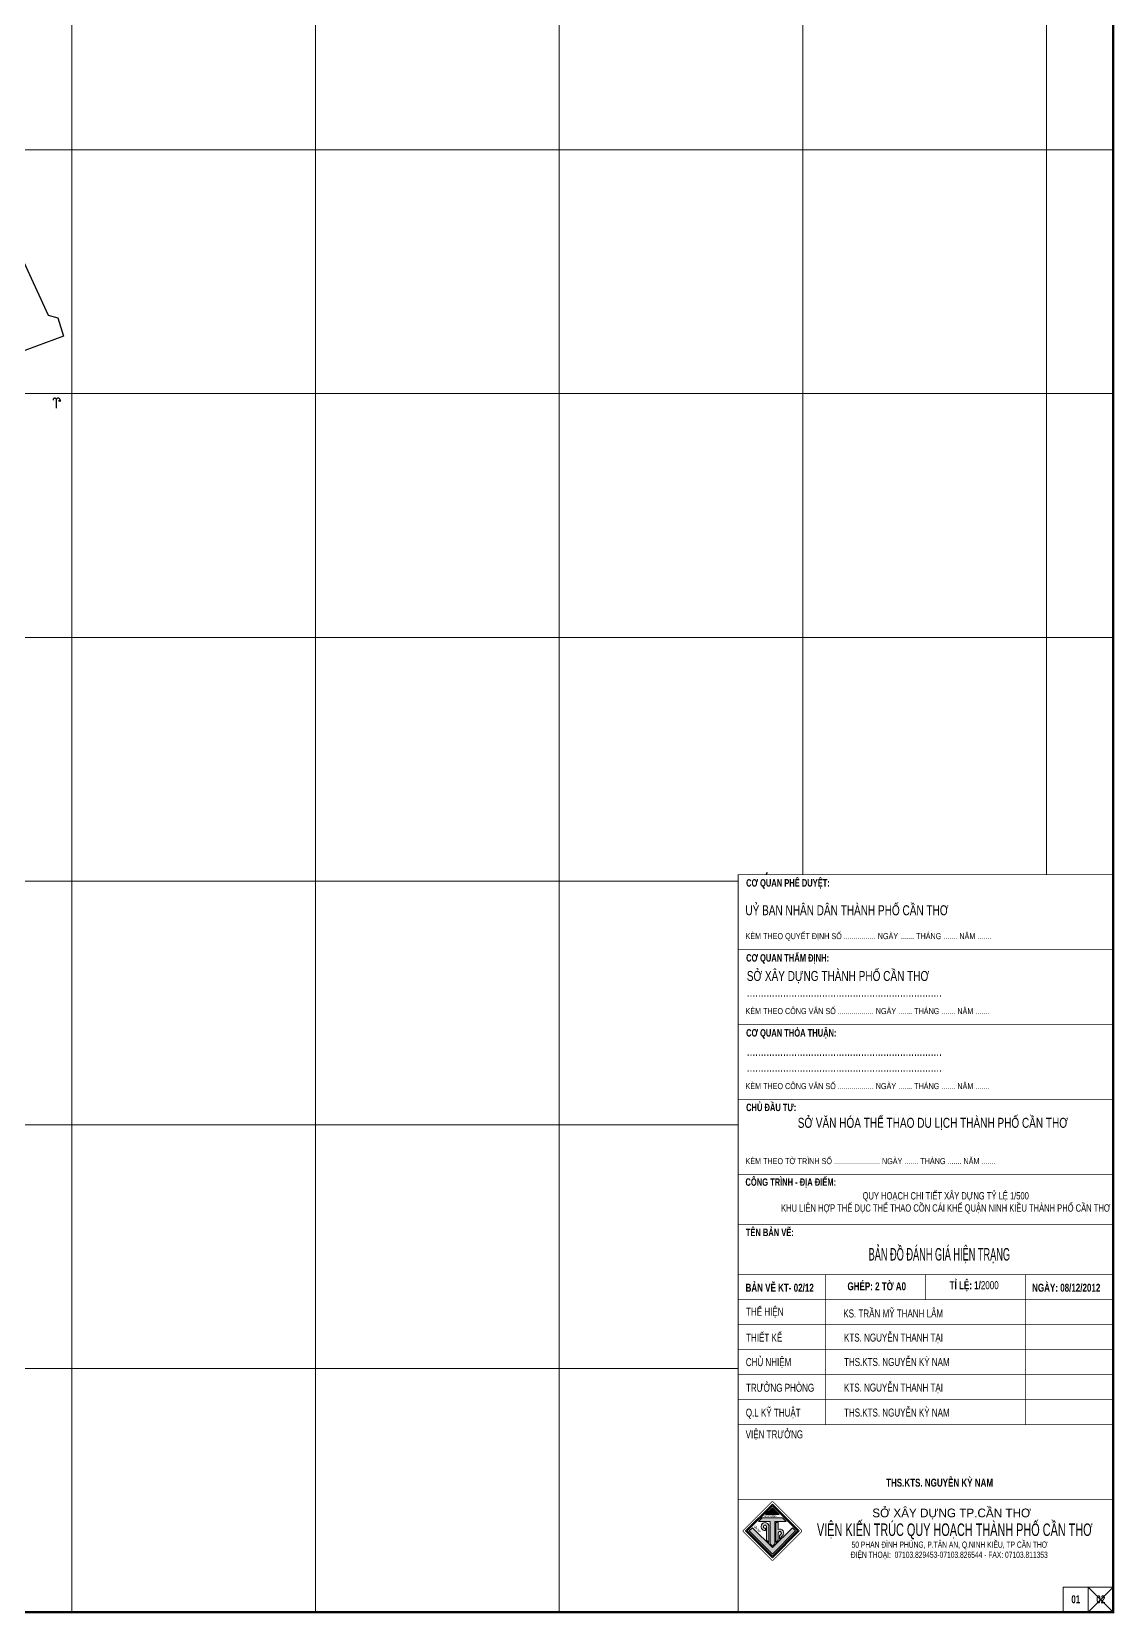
# Model space of a CAD drawing. Header units: millimetres. Extents: x 476643 to 477419, y 1110674 to 1111494.
# Drawn here: x 477085.4 to 477307.6, y 1110673.8 to 1110998.3 of the extents above; entities that cross this region are included whole.
import ezdxf
from ezdxf.enums import TextEntityAlignment as Align

# ---------------------------------------------------------------- set-up
doc = ezdxf.new("R2010")
doc.units = ezdxf.units.MM
doc.header["$LTSCALE"] = 0.001
doc.header["$MEASUREMENT"] = 0
doc.layers.add('HT_muong-ao', color=4, linetype='Continuous')
doc.layers.add('HT_thuc vat', color=3, linetype='Continuous')
for name, color, linetype, lineweight in [('khung', 7, 'Continuous', 15), ('LOGO SXD', 1, 'Continuous', 15), ('LUOI', 8, 'Continuous', 5), ('n-muong', 4, 'Continuous', 25), ('N-NHA', 6, 'Continuous', 25), ('NGANG', 1, 'Continuous', 15)]:
    doc.layers.add(name, color=color, linetype=linetype, lineweight=lineweight)
doc.styles.add('AVO', font='VAVON.TTF')
doc.styles.add('DIMLKKKKKK', font='VAVON.TTF', dxfattribs={"width": 0.75})
doc.styles.add('style1', font='ARIAL.TTF', dxfattribs={"width": 0.6})
doc.styles.add('V-TEXT2', font='VAVOB.TTF', dxfattribs={"width": 0.4, "height": 1})
doc.linetypes.add('TL_P', pattern='A,0.5,[130,ltypeshp.shx,S=0.25,R=0,X=0,Y=-0.25],0.5', length=1)

# ---------------------------------------------------------------- blocks, each defined once
blk = doc.blocks.new('qua')
at = {"linetype": 'Continuous'}
for p, q in [((-0.25, 1.96), (-0.25, 1.83)), ((0.5, 2.04), (0.53, 2.08)), ((0.5, 0), (0.5, 2.04)), ((1.25, 2.02), (1.25, 1.83))]:
    blk.add_line(p, q, dxfattribs=at)
for centre, major_axis, start_param, end_param in [((-0.05, 1.98), (0.135, 0.135), 1.82479, 2.356194), ((-0.05, 1.98), (0.135, 0.135), 2.356194, 2.402962), ((0.04, 1.93), (0.208, 0.208), 1.399257, 1.82479), ((0.1, 1.84), (0.28, 0.28), 1.069396, 1.399257), ((0.14, 1.71), (-0.377, 0.377), -0.785398, -0.501401), ((0.14, 1.71), (0.377, 0.377), 0.501401, 0.785398), ((0.17, 1.84), (0.28, 0.28), 0.171539, 0.501401), ((0.23, 1.93), (0.208, 0.208), 6.029192, 6.454725), ((0.32, 1.98), (0.135, 0.135), 5.812856, 6.029192), ((0.78, 1.93), (-0.208, 0.208), -0.171539, 0.253994), ((0.84, 1.85), (-0.28, 0.28), -0.501401, -0.171539), ((0.88, 1.72), (-0.377, 0.377), -0.785398, -0.501401), ((0.88, 1.72), (0.377, 0.377), 0.501401, 0.785398), ((0.92, 1.85), (0.28, 0.28), 0.171539, 0.501401), ((0.98, 1.93), (-0.208, 0.208), 4.458395, 4.883928), ((1.07, 1.99), (-0.135, 0.135), 4.132783, 4.458395)]:
    blk.add_ellipse(centre, major_axis=major_axis, ratio=1, start_param=start_param, end_param=end_param, dxfattribs=at)
at = {"color": 1, "linetype": 'Continuous'}
blk.add_ellipse((1.25, 1.67), major_axis=(-0.106, 0.106), ratio=1, start_param=3.926991, end_param=10.210176, dxfattribs=at)
blk = doc.blocks.new('fff')
at = {"layer": 'HT_muong-ao', "linetype": 'TL_P'}
blk.add_lwpolyline([(477075.62, 1110946.84), (477076.62, 1110948.17), (477083.77, 1110950.96), (477088.76, 1110940.08), (477090.77, 1110939.57), (477091.9, 1110935.77), (477080.86, 1110931.72), (477079.79, 1110936.46), (477075.62, 1110946.84)], dxfattribs=at)
at = {"layer": 'HT_thuc vat', "xscale": 0.9075000000170361, "yscale": 0.9074999999720603, "zscale": 0.9075000000000002, "rotation": 0.3482707179959293}
blk.add_blockref('qua', (477090.03, 1110921.01), dxfattribs=at)

msp = doc.modelspace()

# ---------------------------------------------------------------- hatches: boundary and pattern name
at = {"layer": 'khung'}
h = msp.add_hatch(dxfattribs=at)
h.set_pattern_fill('ANSI37', color=8, scale=1.138762, angle=90, style=0)
h.set_pattern_definition([(45, (477307.318, 1110674.0002), (2.5566, -2.5566), []), (315, (477307.318, 1110674.0002), (-2.5566, -2.5566), [])])
h.paths.add_polyline_path([(477302.19, 1110679.13), (477307.32, 1110679.13), (477307.32, 1110674), (477302.19, 1110674)])
at = {"layer": 'LOGO SXD', "true_color": 0xff0000}
h = msp.add_hatch(color=1, dxfattribs=at)
h.paths.add_polyline_path([(477242.57, 1110690.65), (477237.39, 1110695.82), (477232.22, 1110690.65), (477237.39, 1110685.48)], flags=16)
h.paths.add_polyline_path([(477242.9, 1110690.65), (477237.39, 1110696.16), (477231.88, 1110690.65), (477237.39, 1110685.14)])
h = msp.add_hatch(color=1, dxfattribs=at)
h.paths.add_polyline_path([(477238.8, 1110694.02), (477237.39, 1110695.42), (477235.99, 1110694.02)])
h.paths.add_polyline_path([(477237.64, 1110694.5), (477237.14, 1110694.5), (477237.39, 1110694.75)], flags=16)
h = msp.add_hatch(color=1, dxfattribs=at)
h.paths.add_polyline_path([(477235.29, 1110693.32), (477234.57, 1110692.6), (477236.92, 1110692.6), (477236.92, 1110688.05), (477237.39, 1110687.57), (477237.87, 1110688.05), (477237.87, 1110692.6), (477240.21, 1110692.6), (477239.5, 1110693.32)])
h.paths.add_polyline_path([(477237.39, 1110685.88), (477242.16, 1110690.65), (477241.49, 1110691.33), (477237.39, 1110687.23), (477233.3, 1110691.33), (477232.62, 1110690.65)])
at = {"layer": 'LOGO SXD', "true_color": 0xff7f00}
for points in [[(477236.68, 1110691.59, 2.546253), (477235.96, 1110690.76), (477235.96, 1110691.24, -3.106246), (477236.2, 1110691.54), (477236.2, 1110688.76), (477236.68, 1110688.28)], [(477238.11, 1110688.28), (477238.59, 1110688.76), (477238.59, 1110690.01), (477238.59, 1110690.22, -1.574995), (477239.12, 1110689.97), (477238.82, 1110689.67), (477238.82, 1110689), (477239.49, 1110689.66, 0.826009), (477238.59, 1110690.96), (477238.59, 1110692.36), (477238.11, 1110692.36)]]:
    msp.add_hatch(color=30, dxfattribs=at).paths.add_polyline_path(points)

# ---------------------------------------------------------------- linework, layer by layer
at = {"layer": 'khung'}
msp.add_line((477230.37, 1110825.32), (477230.37, 1110674), dxfattribs=at)
at = {"layer": 'khung', "const_width": 0.103}
for points in [[(477230.37, 1110825.32), (477307.32, 1110825.32)], [(477230.37, 1110809.93), (477307.32, 1110809.93)], [(477230.37, 1110794.54), (477307.32, 1110794.54)], [(477230.37, 1110779.16), (477307.32, 1110779.16)], [(477230.37, 1110763.77), (477307.32, 1110763.77)], [(477230.37, 1110753.51), (477307.32, 1110753.51)], [(477230.37, 1110743.25), (477307.32, 1110743.25)], [(477248.33, 1110712.47), (477248.33, 1110743.25)], [(477268.85, 1110743.25), (477268.85, 1110738.12)], [(477289.36, 1110712.47), (477289.36, 1110743.25)], [(477230.37, 1110738.12), (477307.32, 1110738.12)], [(477230.37, 1110732.99), (477307.32, 1110732.99)], [(477230.37, 1110727.86), (477307.32, 1110727.86)], [(477230.37, 1110722.73), (477307.32, 1110722.73)], [(477230.37, 1110717.6), (477307.32, 1110717.6)], [(477230.37, 1110712.47), (477307.32, 1110712.47)], [(477230.37, 1110697.08), (477307.32, 1110697.08)]]:
    msp.add_lwpolyline(points, dxfattribs=at)
at = {"layer": 'khung'}
for points in [[(477302.19, 1110679.13), (477297.06, 1110679.13), (477297.06, 1110679.13), (477302.19, 1110679.13)], [(477302.19, 1110674), (477297.06, 1110674), (477297.06, 1110679.13), (477302.19, 1110679.13)], [(477307.32, 1110679.13), (477302.19, 1110679.13), (477302.19, 1110679.13), (477307.32, 1110679.13)], [(477307.32, 1110674), (477302.19, 1110674), (477302.19, 1110679.13), (477307.32, 1110679.13)]]:
    msp.add_lwpolyline(points, close=True, dxfattribs=at)
at = {"layer": 'LOGO SXD', "color": 5, "true_color": 0x0000ff, "const_width": 0.149}
msp.add_lwpolyline([(477237.22, 1110684.7, 0.414214), (477237.56, 1110684.7), (477243.34, 1110690.48, 0.414214), (477243.34, 1110690.82), (477237.56, 1110696.6, 0.414214), (477237.22, 1110696.6), (477231.44, 1110690.82, 0.414214), (477231.44, 1110690.48)], format="xyb", close=True, dxfattribs=at)
at = {"layer": 'LOGO SXD', "color": 254, "elevation": 0.05}
for points in [[(477237.39, 1110696.16), (477231.88, 1110690.65), (477237.39, 1110685.14), (477242.9, 1110690.65)], [(477242.57, 1110690.65), (477237.39, 1110695.82), (477232.22, 1110690.65), (477237.39, 1110685.48)], [(477235.99, 1110694.02), (477238.8, 1110694.02), (477237.39, 1110695.42)], [(477237.14, 1110694.5), (477237.39, 1110694.75), (477237.64, 1110694.5)]]:
    msp.add_lwpolyline(points, close=True, dxfattribs=at)
at = {"layer": 'LOGO SXD', "color": 254}
for points in [[(477237.39, 1110685.88), (477242.16, 1110690.65), (477241.49, 1110691.33), (477237.39, 1110687.23), (477233.3, 1110691.33), (477232.62, 1110690.65), (477237.39, 1110685.88)], [(477235.29, 1110693.32), (477234.57, 1110692.6), (477236.92, 1110692.6), (477236.92, 1110688.05), (477237.39, 1110687.57), (477237.87, 1110688.05), (477237.87, 1110692.6), (477240.21, 1110692.6), (477239.5, 1110693.32), (477235.29, 1110693.32)]]:
    msp.add_lwpolyline(points, close=True, dxfattribs=at)
for points in [[(477235.96, 1110690.76), (477235.96, 1110691.24, -3.106246), (477236.2, 1110691.54), (477236.2, 1110688.76), (477236.68, 1110688.28), (477236.68, 1110691.59), (477236.68, 1110691.59, 2.546253)], [(477238.59, 1110690.96), (477238.59, 1110692.36), (477238.11, 1110692.36), (477238.11, 1110688.28), (477238.11, 1110688.28), (477238.59, 1110688.76), (477238.59, 1110690.01), (477238.59, 1110690.22, -1.574995), (477239.12, 1110689.97), (477238.82, 1110689.67), (477238.82, 1110689), (477239.47, 1110689.65, 0.836488)]]:
    msp.add_lwpolyline(points, format="xyb", close=True, dxfattribs=at)
at = {"layer": 'LUOI'}
for p, q in [((477093.66, 1111494), (477093.66, 1110674)), ((477143.66, 1111494), (477143.66, 1110674)), ((477193.66, 1111494), (477193.66, 1110674)), ((477243.66, 1111494), (477243.66, 1110825.32)), ((477293.66, 1111494), (477293.66, 1110825.32)), ((477307.32, 1110974), (476643.66, 1110974)), ((477307.32, 1110924), (476643.66, 1110924)), ((477307.32, 1110874), (476643.66, 1110874)), ((477230.37, 1110824), (476643.66, 1110824)), ((477230.37, 1110774), (476643.66, 1110774)), ((477230.37, 1110724), (476643.66, 1110724))]:
    msp.add_line(p, q, dxfattribs=at)
at = {"layer": 'n-muong', "linetype": 'TL_P'}
msp.add_lwpolyline([(477236.09, 1110825.32), (477236.41, 1110825.81)], dxfattribs=at)
at = {"layer": 'N-NHA', "color": 0, "const_width": 0.5}
msp.add_lwpolyline([(476643.66, 1111084), (476643.66, 1110674), (477307.32, 1110674), (477307.32, 1111084)], close=True, dxfattribs=at)
at = {"layer": 'NGANG'}
msp.add_line((477237.64, 1110694.5, 0.05), (477237.64, 1110694.5, 0.05), dxfattribs=at)

# ---------------------------------------------------------------- block references
at = {"lineweight": 35}
msp.add_blockref('fff', (0, 0), dxfattribs=at)

# ---------------------------------------------------------------- texts
at = {"layer": 'khung', "color": 1, "style": 'DIMLKKKKKK', "width": 0.75}
for s, p in [('UYÛ BAN NHAÂN DAÂN THAØNH PHOÁ CAÀN THÔ', (477231.85, 1110816.98)), ('SÔÛ XAÂY DÖÏNG THAØNH PHOÁ CAÀN THÔ', (477232.14, 1110803.5))]:
    msp.add_text(s, height=2.0518, dxfattribs=at).set_placement(p)
at = {"layer": 'khung'}
for s, height, style, width, p in [('KEØM THEO QUYEÁT ÑÒNH SOÁ ................ NGAØY ....... THAÙNG ....... NAÊM .......', 1.2311, 'DIMLKKKKKK', 0.75, (477231.87, 1110812.08)), ('KEØM THEO COÂNG VAÊN SOÁ .................. NGAØY ....... THAÙNG ....... NAÊM .......', 1.2311, 'DIMLKKKKKK', 0.75, (477231.87, 1110796.7)), ('......................................................................', 2.0518, 'DIMLKKKKKK', 0.75, (477232.14, 1110800.25)), ('......................................................................', 2.0518, 'DIMLKKKKKK', 0.75, (477232.14, 1110788.11)), ('......................................................................', 2.0518, 'DIMLKKKKKK', 0.75, (477232.14, 1110784.86)), ('KEØM THEO COÂNG VAÊN SOÁ .................. NGAØY ....... THAÙNG ....... NAÊM .......', 1.2311, 'DIMLKKKKKK', 0.75, (477231.87, 1110781.31)), ('KEØM THEO TÔØ TRÌNH SOÁ ....................... NGAØY ....... THAÙNG ....... NAÊM .......', 1.2311, 'DIMLKKKKKK', 0.75, (477231.87, 1110765.92)), ('KS. TRAÀN MYÕ THANH LAÂM', 1.6415, 'V-TEXT2', 0.75, (477251.94, 1110734.46)), ('KTS. NGUYEÃN THANH TAÏI', 1.6415, 'V-TEXT2', 0.75, (477252.09, 1110729.51)), ('THS.KTS. NGUYEÃN KYØ NAM', 1.6415, 'V-TEXT2', 0.75, (477252.09, 1110724.51)), ('KTS. NGUYEÃN THANH TAÏI', 1.6415, 'V-TEXT2', 0.75, (477252.09, 1110719.26)), ('THS.KTS. NGUYEÃN KYØ NAM', 1.6415, 'V-TEXT2', 0.75, (477252.09, 1110714.13)), ('VIEÄN KIEÁN TRUÙC QUY HOAÏCH THAØNH PHOÁ CAÀN THÔ', 2.5648, 'V-TEXT2', 0.65, (477246.54, 1110689.63))]:
    msp.add_text(s, height=height, dxfattribs=dict(at, style=style, width=width)).set_placement(p)
at = {"layer": 'khung', "style": 'V-TEXT2', "width": 0.55}
msp.add_text('BAÛN ÑOÀ ÑAÙNH GIAÙ HIEÄN TRAÏNG', height=2.5648, dxfattribs=at).set_placement((477271.65, 1110747.42), align=Align.MIDDLE_CENTER)
at = {"layer": 'khung', "linetype": 'Continuous', "style": 'DIMLKKKKKK', "width": 0.75}
for s, p in [('CHUÛ NHIEÄM', (477231.94, 1110724.48)), ('TRÖÔÛNG PHOØNG', (477231.98, 1110719.22)), ('Q.L KYÕ THUAÄT', (477231.94, 1110714.11))]:
    msp.add_text(s, height=1.6415, dxfattribs=at).set_placement(p)
at = {"layer": 'khung', "style": 'DIMLKKKKKK', "width": 0.64}
for s, p in [('50 PHAN ÑÌNH PHUØNG, P.TAÂN AN, Q.NINH KIEÀU, TP CAÀN THÔ', (477273.74, 1110687.21, -3.67)), ('ÑIEÄN THOAÏI:  07103.829453-07103.826544 - FAX: 07103.811353', (477273.69, 1110685.14, -3.67))]:
    msp.add_text(s, height=1.2824, dxfattribs=at).set_placement(p, align=Align.CENTER)
at = {"layer": 'khung', "linetype": 'Continuous', "attachment_point": 4, "style": 'DIMLKKKKKK'}
for s, insert, char_height in [('{\\fVNI-Avo|b1|i0|c0|p2;CÔ QUAN PHEÂ DUYEÄT:}', (477232, 1110823.4), 1.5389), ('{\\fVNI-Avo|b1|i0|c0|p2;CÔ QUAN THAÅM ÑÒNH:}', (477232, 1110808.01), 1.5389), ('{\\fVNI-Avo|b1|i0|c0|p2;CÔ QUAN THOÛA THUAÄN:}', (477232, 1110792.63), 1.5389), ('{\\fVNI-Avo|b1|i0|c0|p2;CHUÛ ÑAÀU TÖ:}', (477232, 1110777.55), 1.5389), ('{\\fVNI-Avo|b1|i0|c0|p2;COÂNG TRÌNH - ÑÒA ÑIEÅM:}', (477231.86, 1110762.04), 1.5389), ('{\\fVNI-Avo|b1|i0|c0|p2;TEÂN BAÛN VEÕ:}', (477231.93, 1110751.91), 1.5389), ('{\\fVNI-Avo|b1|i0|c0|p2;TÆ LEÄ: 1/}2000', (477273.77, 1110740.87), 1.6415), ('{\\fVNI-Avo|b1|i0|c0|p2;BAÛN VEÕ KT- 02/12}', (477231.89, 1110740.54), 1.6415), ('{\\fVNI-Avo|b1|i0|c0|p2;GHEÙP: 2 TÔØ A0 }', (477252.8, 1110740.85), 1.6415), ('{\\fVNI-Avo|b1|i0|c0|p2;NGAØY: 08/12/2012}', (477290.69, 1110740.54), 1.6415), ('THEÅ HIEÄN', (477232, 1110735.44), 1.641), ('THIEÁT KEÁ', (477232, 1110730.32), 1.641), ('{\\fVNI-Avo|b1|i0|c0|p2;01}', (477298.74, 1110676.63), 1.6415), ('{\\fVNI-Avo|b1|i0|c0|p2;02}', (477303.87, 1110676.63), 1.6415)]:
    msp.add_mtext(s, dxfattribs=dict(at, insert=insert, char_height=char_height))
at = {"layer": 'khung', "width": 67.3706, "attachment_point": 2, "style": 'DIMLKKKKKK'}
for s, insert, char_height in [('SÔÛ VAÊN HOÙA THEÅ THAO DU LÒCH THAØNH PHOÁ CAÀN THÔ', (477270.31, 1110775.42), 2.0518), ('\\A1;QUY HOAÏCH CHI TIEÁT XAÂY DÖÏNG TYÛ LEÄ 1/500\\PKHU LIEÂN HÔÏP THEÅ DUÏC THEÅ THAO COÀN CAÙI KHEÁ QUAÄN NINH KIEÀU THAØNH PHOÁ CAÀN THÔ', (477272.96, 1110760.17), 1.5)]:
    msp.add_mtext(s, dxfattribs=dict(at, insert=insert, char_height=char_height))
at = {"layer": 'khung', "linetype": 'Continuous', "insert": (477231.45, 1110711.3), "char_height": 1.64146, "width": 75.8709, "attachment_point": 1, "style": 'DIMLKKKKKK'}
msp.add_mtext(' VIEÄN TRÖÔÛNG  \\P \\P{\\H0.3125x;\\P\\P}\\P{\\fVNI-Avo|b1|i0|c0|p2;                                                                THS.KTS. NGUYEÃN KYØ NAM}', dxfattribs=at)
at = {"layer": 'khung', "insert": (477257.89, 1110695.25), "char_height": 1.7953, "attachment_point": 1, "style": 'AVO'}
msp.add_mtext('SÔÛ XAÂY DÖÏNG TP.CAÀN THÔ', dxfattribs=at)
at = {"layer": 'LOGO SXD', "color": 5, "insert": (477235.7, 1110693.89), "char_height": 0.3521, "width": 7.5935, "attachment_point": 1, "style": 'style1'}
msp.add_mtext('{\\fVNI-Avo|b1|i0|c0|p2;SÔÛ XAÂY DÖÏNG}', dxfattribs=at)
at = {"layer": 'LOGO SXD', "color": 5, "insert": (477233.8, 1110691.8), "char_height": 0.3683, "width": 7.5935, "attachment_point": 1, "rotation": 315, "style": 'style1'}
msp.add_mtext('{\\fVNI-Avo|b1|i0|c0|p2;CAÀN THÔ}', dxfattribs=at)

doc.saveas('drawing.dxf')
